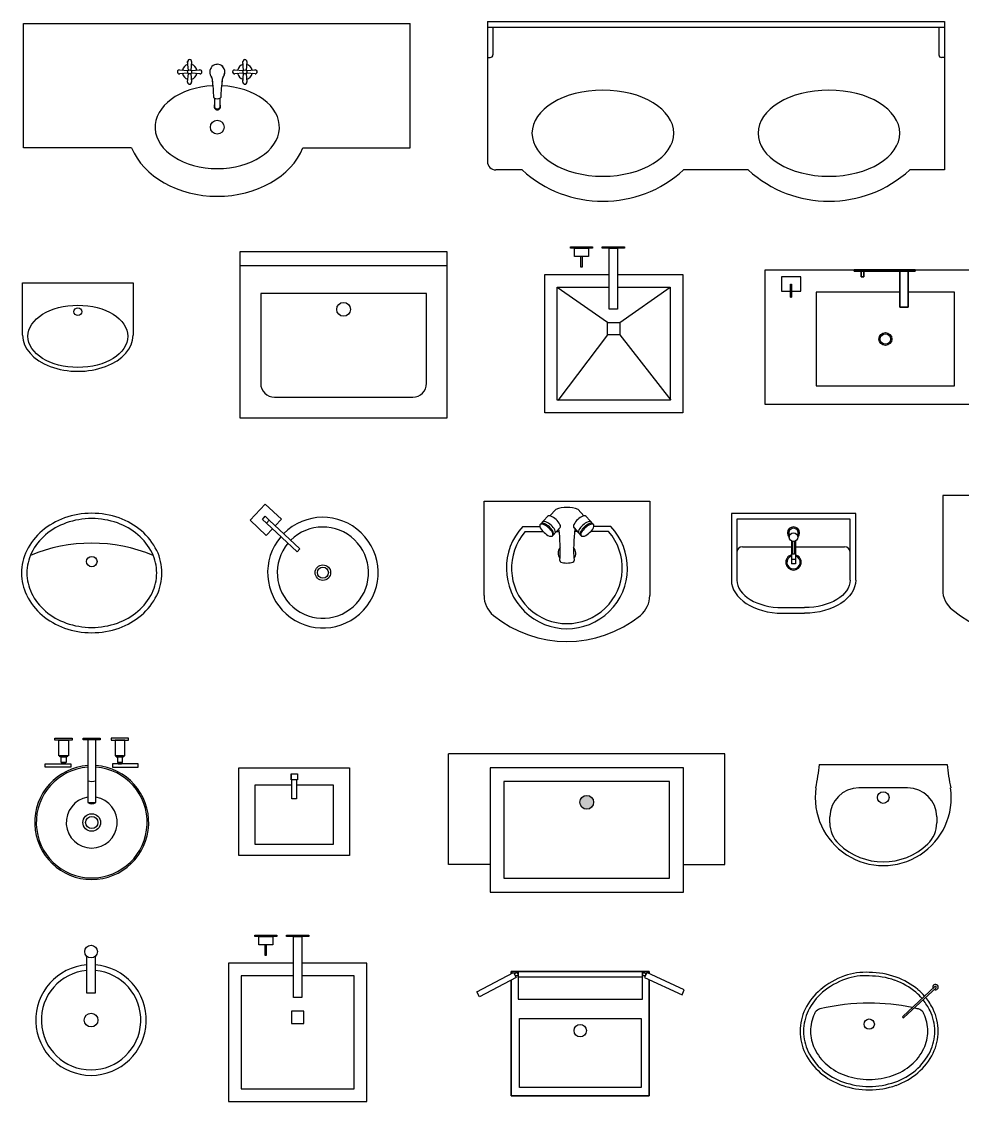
# Model space of a CAD drawing. Header units: inches. Extents: x -4148 to 3543, y 10663 to 18025.
# Drawn here: x -4148 to -743, y 14119 to 18025 of the extents above; entities that cross this region are included whole.
import ezdxf

# ---------------------------------------------------------------- set-up
doc = ezdxf.new("R2010")
doc.units = ezdxf.units.IN
doc.header["$MEASUREMENT"] = 0
doc.layers.add('freecads.com', color=7, linetype='Continuous')

msp = doc.modelspace()

# ---------------------------------------------------------------- hatches: boundary and pattern name
h = msp.add_hatch(color=256)
h.dxf.hatch_style = 1
h.paths.add_polyline_path([(-2077.7, 15200.9, -1), (-2127.7, 15200.9, -1)])

# ---------------------------------------------------------------- linework, layer by layer
for p, q in [((-2452.7, 14975.9), (-2602.7, 14975.9)), ((-1752.7, 14975.9), (-1602.7, 14975.9))]:
    msp.add_line(p, q)
for points in [[(-2602.7, 14975.9), (-2602.7, 15375.9)], [(-1602.7, 14975.9), (-1602.7, 15375.9)]]:
    msp.add_lwpolyline(points)
for points in [[(-1752.7, 15325.9), (-2452.7, 15325.9), (-2452.7, 14875.9), (-1752.7, 14875.9)], [(-1802.7, 15275.9), (-2402.7, 15275.9), (-2402.7, 14925.9), (-1802.7, 14925.9)]]:
    msp.add_lwpolyline(points, close=True)
msp.add_circle((-2102.7, 15200.9), 25)
at = {"layer": 'freecads.com'}
for p, q in [((-4141.5, 17568), (-4141.5, 18018)), ((-4141.5, 18018), (-2741.5, 18018)), ((-2741.5, 17818), (-2741.5, 18018)), ((-3577.1, 17850.2), (-3566.4, 17849.3)), ((-3577.1, 17850.2), (-3545.4, 17847.6)), ((-3544.6, 17848.5), (-3547.1, 17880.2)), ((-3546.3, 17869.4), (-3547, 17879)), ((-3532.6, 17880.2), (-3535.2, 17848.5)), ((-3534.4, 17847.6), (-3502.6, 17850.2)), ((-3532.6, 17880.2), (-3533.5, 17869.4)), ((-3513.4, 17849.3), (-3503.8, 17850.1)), ((-3439.9, 17870.2), (-3439.9, 17870.2)), ((-3377.1, 17850.2), (-3366.4, 17849.3)), ((-3377.1, 17850.2), (-3345.4, 17847.6)), ((-3344.6, 17848.5), (-3347.1, 17880.2)), ((-3346.3, 17869.4), (-3347, 17879)), ((-3332.6, 17880.2), (-3335.2, 17848.5)), ((-3334.4, 17847.6), (-3302.6, 17850.2)), ((-3332.6, 17880.2), (-3333.5, 17869.4)), ((-3313.4, 17849.3), (-3303.8, 17850.1)), ((-3545.4, 17838.3), (-3577.1, 17835.7)), ((-3566.4, 17836.6), (-3576, 17835.8)), ((-3547.1, 17805.7), (-3544.6, 17837.4)), ((-3547.1, 17805.7), (-3546.3, 17816.5)), ((-3535.2, 17837.4), (-3532.6, 17805.7)), ((-3502.6, 17835.7), (-3534.4, 17838.3)), ((-3533.5, 17816.5), (-3532.7, 17806.9)), ((-3502.6, 17835.7), (-3513.4, 17836.6)), ((-3467.1, 17843), (-3467.1, 17843)), ((-3345.4, 17838.3), (-3377.1, 17835.7)), ((-3366.4, 17836.6), (-3376, 17835.8)), ((-3347.1, 17805.7), (-3344.6, 17837.4)), ((-3347.1, 17805.7), (-3346.3, 17816.5)), ((-3335.2, 17837.4), (-3332.6, 17805.7)), ((-3302.6, 17835.7), (-3334.4, 17838.3)), ((-3333.5, 17816.5), (-3332.7, 17806.9)), ((-3302.6, 17835.7), (-3313.4, 17836.6)), ((-2741.5, 17718), (-2741.5, 17818)), ((-3450.4, 17748.4), (-3450.4, 17720.1)), ((-3429.4, 17720.1), (-3429.4, 17748.4)), ((-3451.4, 17719.2), (-3451.4, 17719.1)), ((-3451.4, 17719.2), (-3451.4, 17719.1)), ((-3451.4, 17719.1), (-3451.4, 17717.5)), ((-3451.4, 17719.1), (-3451.4, 17717.2)), ((-3450.4, 17720.1), (-3450.4, 17723.9)), ((-3450.4, 17719.5), (-3450.4, 17720.1)), ((-3450.4, 17720.1), (-3450.4, 17719.5)), ((-3429.4, 17719.5), (-3429.4, 17720.1)), ((-3428.4, 17719.2), (-3429.3, 17720.1)), ((-3428.4, 17719.1), (-3428.4, 17719.2)), ((-3428.4, 17719.1), (-3428.4, 17719.2)), ((-3428.4, 17717.2), (-3428.4, 17719.1)), ((-2741.5, 17568), (-2741.5, 17718)), ((-3749.9, 17568), (-4141.5, 17568)), ((-3129.8, 17568), (-2741.5, 17568)), ((-2607.7, 17191.5), (-3357.7, 17191.5)), ((-3357.7, 17191.5), (-3357.7, 16591.5)), ((-2607.7, 16591.5), (-2607.7, 17191.5)), ((-2161.8, 17210.2), (-2081.8, 17210.2)), ((-2161.8, 17205.2), (-2161.8, 17210.2)), ((-2081.8, 17205.2), (-2161.8, 17205.2)), ((-2146.8, 17205.2), (-2096.8, 17205.2)), ((-2146.8, 17175.2), (-2146.8, 17205.2)), ((-2096.8, 17205.2), (-2096.8, 17175.2)), ((-2081.8, 17210.2), (-2081.8, 17205.2)), ((-2046.3, 17210.2), (-1966.3, 17210.2)), ((-2046.3, 17205.2), (-2046.3, 17210.2)), ((-1966.3, 17205.2), (-2046.3, 17205.2)), ((-2021.3, 17205.2), (-1991.3, 17205.2)), ((-2021.3, 16985.2), (-2021.3, 17205.2)), ((-1991.3, 17205.2), (-1991.3, 16985.2)), ((-1966.3, 17210.2), (-1966.3, 17205.2)), ((-2096.8, 17175.2), (-2146.8, 17175.2)), ((-2118.6, 17175.2), (-2125.1, 17175.2)), ((-2125.1, 17175.2), (-2125.1, 17138.3)), ((-2118.6, 17138.3), (-2118.6, 17175.2)), ((-2607.7, 17141.5), (-3357.7, 17141.5)), ((-2254.9, 16610.2), (-2254.9, 17110.2)), ((-2254.9, 17110.2), (-2021.3, 17110.2)), ((-2125.1, 17138.3), (-2118.6, 17138.3)), ((-1991.3, 17110.2), (-1754.9, 17110.2)), ((-1754.9, 17110.2), (-1754.9, 16610.2)), ((-1456.7, 16639.5), (-1456.7, 17126.7)), ((-1456.7, 17126.7), (238, 17126.7)), ((-1134.3, 17121.7), (-1134.3, 17126.7)), ((-1134.3, 17126.7), (-914.3, 17126.7)), ((-914.3, 17126.7), (-1134.3, 17126.7)), ((-1134.3, 17126.7), (-1134.3, 17121.7)), ((-1109.3, 17121.7), (-1134.3, 17121.7)), ((-1134.3, 17121.7), (-914.3, 17121.7)), ((-1109.3, 17101.7), (-1109.3, 17121.7)), ((-969.3, 17121.7), (-1099.3, 17121.7)), ((-1099.3, 17121.7), (-1099.3, 17101.7)), ((-969.3, 16991.7), (-969.3, 17121.7)), ((-914.3, 17121.7), (-939.3, 17121.7)), ((-939.3, 17121.7), (-939.3, 16991.7)), ((-914.3, 17126.7), (-914.3, 17121.7)), ((-914.3, 17121.7), (-914.3, 17126.7)), ((-4144.4, 16890.1), (-4144.4, 17080.5)), ((-4144.4, 17080.5), (-3744.4, 17080.5)), ((-3744.4, 17080.5), (-3744.4, 16890.1)), ((-1328.4, 17101.7, 0), (-1398.4, 17101.7, 0)), ((-1398.4, 17101.7, 0), (-1398.4, 17049.2, 0)), ((-1365.5, 17075.4, 0), (-1361.3, 17075.4, 0)), ((-1365.5, 17028.2, 0), (-1365.5, 17075.4, 0)), ((-1361.3, 17075.4, 0), (-1361.3, 17028.2, 0)), ((-1328.4, 17049.2, 0), (-1328.4, 17101.7, 0)), ((-1099.3, 17101.7), (-1109.3, 17101.7)), ((-2682.7, 17041.5), (-3282.7, 17041.5)), ((-3282.7, 17041.5), (-3282.7, 16716.5)), ((-2682.7, 16716.5), (-2682.7, 17041.5)), ((-2209.4, 16655.7), (-2209.4, 17064.8)), ((-2209.4, 17064.8), (-2021.3, 17064.8)), ((-2027.4, 16936.4), (-2209.4, 17063.1)), ((-1991.3, 17064.8), (-1800.3, 17064.8)), ((-1982.4, 16936.4), (-1800.3, 17064.8)), ((-1800.3, 17064.8), (-1800.3, 16655.7)), ((-1398.4, 17049.2, 0), (-1365.5, 17049.2, 0)), ((-1361.3, 17049.2, 0), (-1328.4, 17049.2, 0)), ((-969.3, 17046.7, 0), (-1271.8, 17046.7, 0)), ((-1271.8, 17046.7, 0), (-1271.8, 16707.7, 0)), ((-969.3, 17046.7, 0), (-1271.8, 17046.7, 0)), ((-1271.8, 17046.7, 0), (-1271.8, 16707.7, 0)), ((-771.8, 17046.7, 0), (-939.3, 17046.7, 0)), ((-771.8, 17046.7, 0), (-939.3, 17046.7, 0)), ((-771.8, 16707.7, 0), (-771.8, 17046.7, 0)), ((-771.8, 16707.7, 0), (-771.8, 17046.7, 0)), ((-1361.3, 17028.2, 0), (-1365.5, 17028.2, 0)), ((-939.3, 16991.7), (-969.3, 16991.7)), ((-1991.3, 16985.2), (-2021.3, 16985.2)), ((-2027.4, 16891.4), (-2027.4, 16936.4)), ((-2027.4, 16936.4), (-1982.4, 16936.4)), ((-1982.4, 16936.4), (-1982.4, 16891.4)), ((-2027.4, 16891.4), (-2207.7, 16654)), ((-1982.4, 16891.4), (-2027.4, 16891.4)), ((-1982.4, 16891.4), (-1798.6, 16655.7)), ((-1271.8, 16707.7, 0), (-771.8, 16707.7, 0)), ((-1271.8, 16707.7, 0), (-771.8, 16707.7, 0)), ((-3232.7, 16666.5), (-2732.7, 16666.5)), ((-1800.3, 16655.7), (-2209.4, 16655.7)), ((238, 16639.5), (-1456.7, 16639.5)), ((-1754.9, 16610.2), (-2254.9, 16610.2)), ((-3357.7, 16591.5), (-2607.7, 16591.5)), ((-2474.5, 16290.3), (-1874.5, 16290.3)), ((-2474.5, 15948.8), (-2474.5, 16290.3)), ((-1874.5, 16290.3), (-1874.5, 15948.8)), ((-3320.8, 16221.1), (-3266.2, 16279.6)), ((-3266.2, 16279.6), (-3207.8, 16225)), ((-3262.4, 16166.5), (-3320.8, 16221.1)), ((-3276.7, 16224.4), (-3266.5, 16235.4)), ((-3262.1, 16210.8), (-3276.7, 16224.4)), ((-3266.5, 16235.4), (-3251.9, 16221.7)), ((-3251.9, 16221.7), (-3262.1, 16210.8)), ((-3262.1, 16210.8), (-3251.9, 16221.7)), ((-3150.8, 16106.8), (-3262.1, 16210.8)), ((-3251.9, 16221.7), (-3140.6, 16117.7)), ((-3207.8, 16225), (-3230, 16201.2)), ((-1129.3, 16245), (-1579.3, 16245)), ((-1579.3, 16245), (-1579.3, 16005)), ((-1149.3, 16225), (-1559.3, 16225)), ((-1559.3, 16225), (-1559.3, 16005)), ((-1149.3, 16005), (-1149.3, 16225)), ((-1129.3, 16005), (-1129.3, 16245)), ((-3240.2, 16190.3), (-3262.4, 16166.5)), ((-2333.6, 16198.3), (-2272.3, 16198.3)), ((-2325.4, 16179.9), (-2260.5, 16179.9)), ((-2023.5, 16179.9), (-2088.5, 16179.9)), ((-2015.4, 16198.3), (-2076.7, 16198.3)), ((-1371.3, 16175), (-1370.3, 16158.9)), ((-1337.3, 16175), (-1338.3, 16158.9)), ((-1361.8, 16145.8), (-1361.8, 16064)), ((-1357.8, 16144.3), (-1357.8, 16099)), ((-1350.8, 16144.3), (-1350.8, 16099)), ((-1346.8, 16145.8), (-1346.8, 16064)), ((-3140.6, 16117.7), (-3150.8, 16106.8)), ((-1539.3, 16125), (-1361.8, 16125)), ((-1350.8, 16099), (-1357.8, 16099)), ((-1346.8, 16125), (-1169.3, 16125)), ((-1346.8, 16079), (-1361.8, 16079)), ((-1346.8, 16064), (-1361.8, 16064)), ((-1394.3, 15905), (-1314.3, 15905)), ((-1394.3, 15885), (-1314.3, 15885)), ((-4027.4, 15425.4), (-4027.4, 15433.4)), ((-4027.4, 15433.4), (-3965.2, 15433.4)), ((-4027.4, 15425.4), (-4027.4, 15433.4)), ((-4027.4, 15433.4), (-3965.2, 15433.4)), ((-3965.2, 15433.4), (-3965.2, 15425.4)), ((-3965.2, 15433.4), (-3965.2, 15425.4)), ((-3924.8, 15427.3), (-3924.8, 15433.4)), ((-3924.8, 15433.4), (-3863.8, 15433.4)), ((-3924.8, 15427.3), (-3924.8, 15433.4)), ((-3924.8, 15433.4), (-3863.8, 15433.4)), ((-3863.8, 15433.4), (-3863.8, 15427.3)), ((-3863.8, 15433.4), (-3863.8, 15427.3)), ((-3761.2, 15433.4), (-3823.4, 15433.4)), ((-3823.4, 15433.4), (-3823.4, 15425.4)), ((-3761.2, 15433.4), (-3823.4, 15433.4)), ((-3823.4, 15433.4), (-3823.4, 15425.4)), ((-3761.2, 15425.4), (-3761.2, 15433.4)), ((-3761.2, 15425.4), (-3761.2, 15433.4)), ((-3965.2, 15425.4), (-4027.4, 15425.4)), ((-3965.2, 15425.4), (-4027.4, 15425.4)), ((-4013.9, 15369.1), (-4013.9, 15425.4)), ((-4013.9, 15425.4), (-3978.7, 15425.4)), ((-4013.9, 15369.1), (-4013.9, 15425.4)), ((-4013.9, 15425.4), (-3978.7, 15425.4)), ((-3978.7, 15425.4), (-3978.7, 15369.1)), ((-3978.7, 15425.4), (-3978.7, 15369.1)), ((-3863.8, 15427.3), (-3924.8, 15427.3)), ((-3863.8, 15427.3), (-3924.8, 15427.3)), ((-3908.9, 15427.3), (-3908.9, 15278.5)), ((-3908.9, 15427.3), (-3908.9, 15278.5)), ((-3878.9, 15199.8), (-3878.9, 15427.3)), ((-3878.9, 15199.8), (-3878.9, 15427.3)), ((-3823.4, 15425.4), (-3761.2, 15425.4)), ((-3823.4, 15425.4), (-3761.2, 15425.4)), ((-3774.7, 15425.4), (-3809.9, 15425.4)), ((-3809.9, 15425.4), (-3809.9, 15369.1)), ((-3774.7, 15425.4), (-3809.9, 15425.4)), ((-3809.9, 15425.4), (-3809.9, 15369.1)), ((-3774.7, 15369.1), (-3774.7, 15425.4)), ((-3774.7, 15369.1), (-3774.7, 15425.4)), ((-3978.7, 15369.1), (-4013.9, 15369.1)), ((-3978.7, 15369.1), (-4013.9, 15369.1)), ((-4009.6, 15365.7), (-4009.6, 15369.1)), ((-4009.6, 15369.1), (-3983.1, 15369.1)), ((-4009.6, 15365.7), (-4009.6, 15369.1)), ((-4009.6, 15369.1), (-3983.1, 15369.1)), ((-3983.1, 15365.7), (-4009.6, 15365.7)), ((-3983.1, 15365.7), (-4009.6, 15365.7)), ((-4005.5, 15344.4), (-4005.5, 15365.7)), ((-4005.5, 15365.7), (-3987.2, 15365.7)), ((-4005.5, 15344.4), (-4005.5, 15365.7)), ((-4005.5, 15365.7), (-3987.2, 15365.7)), ((-3987.2, 15365.7), (-3987.2, 15344.4)), ((-3987.2, 15365.7), (-3987.2, 15344.4)), ((-3983.1, 15369.1), (-3983.1, 15365.7)), ((-3983.1, 15369.1), (-3983.1, 15365.7)), ((-3809.9, 15369.1), (-3774.7, 15369.1)), ((-3809.9, 15369.1), (-3774.7, 15369.1)), ((-3779.1, 15369.1), (-3805.6, 15369.1)), ((-3805.6, 15369.1), (-3805.6, 15365.7)), ((-3779.1, 15369.1), (-3805.6, 15369.1)), ((-3805.6, 15369.1), (-3805.6, 15365.7)), ((-3805.6, 15365.7), (-3779.1, 15365.7)), ((-3805.6, 15365.7), (-3779.1, 15365.7)), ((-3783.2, 15365.7), (-3801.5, 15365.7)), ((-3801.5, 15365.7), (-3801.5, 15344.4)), ((-3783.2, 15365.7), (-3801.5, 15365.7)), ((-3801.5, 15365.7), (-3801.5, 15344.4)), ((-3783.2, 15344.4), (-3783.2, 15365.7)), ((-3783.2, 15344.4), (-3783.2, 15365.7)), ((-3779.1, 15365.7), (-3779.1, 15369.1)), ((-3779.1, 15365.7), (-3779.1, 15369.1)), ((-4062.6, 15328.5), (-4062.6, 15340.2)), ((-4062.6, 15340.2), (-3970, 15340.2)), ((-4062.6, 15328.5), (-4062.6, 15340.2)), ((-4062.6, 15340.2), (-3970, 15340.2)), ((-3970, 15328.5), (-4062.6, 15328.5)), ((-3970, 15328.5), (-4062.6, 15328.5)), ((-3987.2, 15344.4), (-4005.5, 15344.4)), ((-3987.2, 15344.4), (-4005.5, 15344.4)), ((-4002.2, 15340.2), (-4002.2, 15344.4)), ((-4002.2, 15344.4), (-3990.4, 15344.4)), ((-4002.2, 15340.2), (-4002.2, 15344.4)), ((-4002.2, 15344.4), (-3990.4, 15344.4)), ((-3990.4, 15340.2), (-4002.2, 15340.2)), ((-3990.4, 15340.2), (-4002.2, 15340.2)), ((-3990.4, 15344.4), (-3990.4, 15340.2)), ((-3990.4, 15344.4), (-3990.4, 15340.2)), ((-3970, 15340.2), (-3970, 15328.5)), ((-3970, 15340.2), (-3970, 15328.5)), ((-3908.9, 15337.9), (-3908.9, 15199.8)), ((-3908.9, 15337.9), (-3908.9, 15199.8)), ((-3726, 15340.2), (-3818.6, 15340.2)), ((-3818.6, 15340.2), (-3818.6, 15328.5)), ((-3726, 15340.2), (-3818.6, 15340.2)), ((-3818.6, 15340.2), (-3818.6, 15328.5)), ((-3818.6, 15328.5), (-3726, 15328.5)), ((-3818.6, 15328.5), (-3726, 15328.5)), ((-3801.5, 15344.4), (-3783.2, 15344.4)), ((-3801.5, 15344.4), (-3783.2, 15344.4)), ((-3798.2, 15344.4), (-3798.2, 15340.2)), ((-3786.4, 15344.4), (-3798.2, 15344.4)), ((-3798.2, 15344.4), (-3798.2, 15340.2)), ((-3786.4, 15344.4), (-3798.2, 15344.4)), ((-3798.2, 15340.2), (-3786.4, 15340.2)), ((-3798.2, 15340.2), (-3786.4, 15340.2)), ((-3786.4, 15340.2), (-3786.4, 15344.4)), ((-3786.4, 15340.2), (-3786.4, 15344.4)), ((-3726, 15328.5), (-3726, 15340.2)), ((-3726, 15328.5), (-3726, 15340.2)), ((-3361.3, 15326, 3732.1), (-2961.3, 15326, 3732.1)), ((-3361.3, 15008.2, 3732.1), (-3361.3, 15326, 3732.1)), ((-2961.3, 15326, 3732.1), (-2961.3, 15008.2, 3732.1)), ((-1260.9, 15337.8), (-798.2, 15337.8)), ((-3302.2, 15264, 3732.1), (-3169.8, 15264, 3732.1)), ((-3302.2, 15047.7, 3732.1), (-3302.2, 15264, 3732.1)), ((-3152.9, 15264, 3732.1), (-3020.5, 15264, 3732.1)), ((-3020.5, 15264, 3732.1), (-3020.5, 15047.7, 3732.1)), ((-941.6, 15253.4), (-1117.5, 15253.4)), ((-3908.9, 15199.8), (-3878.9, 15199.8)), ((-3908.9, 15199.8), (-3878.9, 15199.8)), ((-1223, 15126.4), (-1223, 15147.8)), ((-836.1, 15147.8), (-836.1, 15126.4)), ((-3020.5, 15047.7, 3732.1), (-3302.2, 15047.7, 3732.1)), ((-2961.3, 15008.2, 3732.1), (-3361.3, 15008.2, 3732.1)), ((-3304.4, 14720.3), (-3224.4, 14720.3)), ((-3304.4, 14715.3), (-3304.4, 14720.3)), ((-3224.4, 14715.3), (-3304.4, 14715.3)), ((-3289.4, 14715.3), (-3239.4, 14715.3)), ((-3289.4, 14685.3), (-3289.4, 14715.3)), ((-3239.4, 14715.3), (-3239.4, 14685.3)), ((-3224.4, 14720.3), (-3224.4, 14715.3)), ((-3188.9, 14720.3), (-3108.9, 14720.3)), ((-3188.9, 14715.3), (-3188.9, 14720.3)), ((-3108.9, 14715.3), (-3188.9, 14715.3)), ((-3163.9, 14715.3), (-3133.9, 14715.3)), ((-3163.9, 14495.3), (-3163.9, 14715.3)), ((-3133.9, 14715.3), (-3133.9, 14495.3)), ((-3108.9, 14720.3), (-3108.9, 14715.3)), ((-3239.4, 14685.3), (-3289.4, 14685.3)), ((-3261.2, 14685.3), (-3267.7, 14685.3)), ((-3267.7, 14685.3), (-3267.7, 14648.4)), ((-3267.7, 14648.4), (-3261.2, 14648.4)), ((-3261.2, 14648.4), (-3261.2, 14685.3)), ((-3911.8, 14510.7), (-3911.8, 14643.2)), ((-3881.8, 14643.2), (-3881.8, 14510.7)), ((-3399.2, 14619), (-3399.2, 14119)), ((-3163.9, 14619), (-3399.2, 14619)), ((-2899.2, 14619), (-3133.9, 14619)), ((-2899.2, 14119), (-2899.2, 14619)), ((-3353.8, 14573.5), (-3353.8, 14164.4)), ((-3163.9, 14573.5), (-3353.8, 14573.5)), ((-2944.7, 14573.5), (-3133.9, 14573.5)), ((-2944.7, 14164.4), (-2944.7, 14573.5)), ((-2500.1, 14515.1), (-2367.3, 14584.8)), ((-2367.3, 14584.8), (-2358, 14567.1)), ((-1901.3, 14588.7), (-2351.3, 14588.7)), ((-2351.3, 14588.7), (-2351.3, 14488.7)), ((-2351.3, 14568.7), (-2351.3, 14588.7)), ((-2351.3, 14588.7), (-1901.3, 14588.7)), ((-1901.3, 14488.7), (-1901.3, 14588.7)), ((-1901.3, 14588.7), (-1901.3, 14568.7)), ((-1885.7, 14585.3), (-1894.1, 14567.1)), ((-1749.5, 14522.3), (-1885.7, 14585.3)), ((-2358, 14567.1), (-2490.8, 14497.3)), ((-1901.3, 14568.7), (-2351.3, 14568.7)), ((-1894.1, 14567.1), (-1757.9, 14504.2)), ((-842.5, 14534.4, 0), (-959, 14426.4, 0)), ((-838.5, 14530.1, 0), (-954.9, 14422.1, 0)), ((-3881.8, 14510.7), (-3911.8, 14510.7)), ((-3133.9, 14495.3), (-3163.9, 14495.3)), ((-2490.8, 14497.3), (-2500.1, 14515.1)), ((-1757.9, 14504.2), (-1749.5, 14522.3)), ((-2351.3, 14488.7), (-1901.3, 14488.7)), ((-3353.8, 14164.4), (-2944.7, 14164.4)), ((-3399.2, 14119), (-2899.2, 14119))]:
    msp.add_line(p, q, dxfattribs=at)
at = {"layer": 'freecads.com', "lineweight": -3}
for p, q in [((-2462.1, 18024.9), (-2462.1, 17894.9)), ((-2462.1, 18024.9), (-808.3, 18024.9)), ((-808.3, 18024.9), (-808.3, 17894.9)), ((-2462.1, 18004.9), (-808.3, 18004.9)), ((-2442.1, 18004.9), (-2442.1, 17904.9)), ((-828.3, 18004.9), (-828.3, 17904.9)), ((-2462.1, 17894.9), (-2452.1, 17894.9)), ((-2462.1, 17894.9), (-2462.1, 17518.4)), ((-808.3, 17894.9), (-818.3, 17894.9)), ((-808.3, 17894.9), (-808.3, 17488.4)), ((-2336.7, 17488.4), (-2432.1, 17488.4)), ((-1518.5, 17488.4), (-1751.9, 17488.4)), ((-808.3, 17488.4), (-933.8, 17488.4))]:
    msp.add_line(p, q, dxfattribs=at)
at = {"layer": 'freecads.com', "extrusion": (0, 0, -1)}
for p, q in [((-1109.3, 17101.7), (-1109.3, 17121.7)), ((-1109.3, 17121.7), (-1099.3, 17121.7)), ((-1099.3, 17121.7), (-1099.3, 17101.7)), ((-1328.4, 17101.7, 0), (-1398.4, 17101.7, 0)), ((-1398.4, 17101.7, 0), (-1398.4, 17049.2, 0)), ((-1328.4, 17049.2, 0), (-1328.4, 17101.7, 0)), ((-1099.3, 17101.7), (-1109.3, 17101.7)), ((-1398.4, 17049.2, 0), (-1365.5, 17049.2, 0)), ((-1365.5, 17049.2, 0), (-1365.5, 17028.2, 0)), ((-1361.3, 17028.2, 0), (-1361.3, 17049.2, 0)), ((-1361.3, 17049.2, 0), (-1328.4, 17049.2, 0)), ((-1365.5, 17028.2, 0), (-1361.3, 17028.2, 0))]:
    msp.add_line(p, q, dxfattribs=at)
at = {"layer": 'freecads.com', "ltscale": 100}
for p, q in [((-1099.3, 17121.7), (-1109.3, 17121.7)), ((-1109.3, 17121.7), (-1109.3, 17101.7)), ((-1099.3, 17101.7), (-1099.3, 17121.7)), ((-939.3, 17121.7), (-969.3, 17121.7)), ((-969.3, 17121.7), (-969.3, 16991.7)), ((-939.3, 16991.7), (-939.3, 17121.7)), ((-1109.3, 17101.7), (-1099.3, 17101.7)), ((-969.3, 16991.7), (-939.3, 16991.7))]:
    msp.add_line(p, q, dxfattribs=at)
at = {"layer": 'freecads.com', "extrusion": (-0.001992, -0.006482, 0.999977)}
for p, q in [((-214.4, 16310.9, 0.8), (-814.4, 16310.9, -0.4)), ((-814.4, 16310.9, -0.4), (-814.4, 15969.5, -2.6)), ((-214.4, 16310.9, 0.8), (-814.4, 16310.9, -0.4)), ((-814.4, 16310.9, -0.4), (-814.4, 15969.5, -2.6))]:
    msp.add_line(p, q, dxfattribs=at)
at = {"layer": 'freecads.com', "ltscale": 2}
for p, q in [((-2214.9, 16259.9), (-2235.8, 16236.9)), ((-2134.1, 16259.9), (-2113.2, 16236.9)), ((-2244.4, 16235.3), (-2271.2, 16205.6)), ((-2104.6, 16235.3), (-2077.7, 16205.6)), ((-2199.2, 16194.4), (-2226.1, 16164.7)), ((-2149.8, 16194.4), (-2122.9, 16164.7))]:
    msp.add_line(p, q, dxfattribs=at)
at = {"layer": 'freecads.com', "ltscale": 10}
for p, q in [((-3172.6, 15304.4, 3732.1), (-3150.1, 15304.4, 3732.1)), ((-3172.6, 15281.8, 3732.1), (-3172.6, 15304.4, 3732.1)), ((-3172.6, 15301.8, 3732.1), (-3172.6, 15283.7, 3732.1)), ((-3150.1, 15281.8, 3732.1), (-3172.6, 15281.8, 3732.1)), ((-3169.8, 15213.6, 3732.1), (-3169.8, 15281.8, 3732.1)), ((-3152.9, 15281.8, 3732.1), (-3152.9, 15213.6, 3732.1)), ((-3150.1, 15304.4, 3732.1), (-3150.1, 15281.8, 3732.1)), ((-3152.9, 15213.6, 3732.1), (-3169.8, 15213.6, 3732.1))]:
    msp.add_line(p, q, dxfattribs=at)
at = {"layer": 'freecads.com'}
for points in [[(-2212.3, 16179.9), (-2202, 16179.9)], [(-2136.6, 16179.9), (-2147, 16179.9)], [(-1602.7, 15375.9), (-2602.7, 15375.9)], [(-1876.3, 14580.9), (-1876.3, 14588.7), (-2376.3, 14588.7), (-2376.3, 14580)], [(-2376.3, 14580), (-2376.3, 14588.7), (-1876.3, 14588.7), (-1876.3, 14580.9)], [(-2376.3, 14557.4), (-2376.3, 14138.7), (-1876.3, 14138.7), (-1876.3, 14558.9)], [(-1876.3, 14558.9), (-1876.3, 14138.7), (-2376.3, 14138.7), (-2376.3, 14557.4)]]:
    msp.add_lwpolyline(points, dxfattribs=at)
for points in [[(-3171.7, 14400.2), (-3126.7, 14400.2), (-3126.7, 14445.2), (-3171.7, 14445.2)], [(-1906.3, 14418.7), (-1906.3, 14168.7), (-2346.3, 14168.7), (-2346.3, 14418.7)]]:
    msp.add_lwpolyline(points, close=True, dxfattribs=at)
for centre, radius in [((-3539.9, 17843), 7.24), ((-3339.9, 17843), 7.24), ((-3439.9, 17643), 25), ((-2982.7, 16984), 25), ((-3944.4, 16975.6), 14.2), ((-1021.8, 16876.7, 0), 18.8), ((-1354.3, 16160), 16), ((-3894.2, 16071.6), 19), ((-3057.7, 16031.7), 28), ((-3057.7, 16031.7), 20), ((-1029.5, 15218.2), 21.1), ((-3894.3, 15127.9), 31.8), ((-3894.3, 15127.9), 31.8), ((-3894.3, 15127.9), 22.2), ((-3894.3, 15127.9), 22.2), ((-3896.8, 14660.7), 23), ((-2357.3, 14578.7), 5.99), ((-1895.3, 14578.7), 5.99), ((-3896.8, 14413.2), 25), ((-1080.5, 14398.4, 0), 18.7), ((-2126.3, 14375), 22.5)]:
    msp.add_circle(centre, radius, dxfattribs=at)
at = {"layer": 'freecads.com', "ltscale": 20}
msp.add_circle((-1021.8, 16876.7, 0), 23.4, dxfattribs=at)
at = {"layer": 'freecads.com', "lineweight": -3}
for centre, radius, start, end in [((-2452.1, 17904.9), 10, 270, 0), ((-818.3, 17904.9), 10, 180, 270), ((-2432.1, 17518.4), 30, 180, 270), ((-2044.3, 17808.2), 433.3, 227.5597, 312.4401), ((-1226.1, 17808.2), 433.3, 227.5597, 312.4401)]:
    msp.add_arc(centre, radius, start, end, dxfattribs=at)
at = {"layer": 'freecads.com'}
for centre, radius, start, end in [((-3577.1, 17843), 7.24, 90, 279.2113), ((-3577.1, 17843), 7.24, 90, 270), ((-3539.9, 17843), 27.2, 103.5325, 166.4675), ((-3539.9, 17843), 27.2, 103.5325, 166.4675), ((-3539.9, 17880.2), 7.24, 0, 189.2113), ((-3539.9, 17880.2), 7.24, 0, 180), ((-3539.9, 17843), 27.2, 13.5325, 76.4675), ((-3539.9, 17843), 27.2, 13.5325, 76.4675), ((-3502.6, 17843), 7.24, 270, 99.2113), ((-3502.6, 17843), 7.24, 270, 90), ((-3439.8, 17842.9), 27.3, 90.0837, 179.992), ((-3439.8, 17842.9), 27.3, 89.9767, 179.9556), ((-3439.9, 17843), 27.3, 357.6155, 90), ((-3439.9, 17843), 27.3, 359.8983, 89.8931), ((-3377.1, 17843), 7.24, 90, 279.2113), ((-3377.1, 17843), 7.24, 90, 270), ((-3339.9, 17843), 27.2, 103.5325, 166.4675), ((-3339.9, 17843), 27.2, 103.5325, 166.4675), ((-3339.9, 17880.2), 7.24, 0, 189.2113), ((-3339.9, 17880.2), 7.24, 0, 180), ((-3339.9, 17843), 27.2, 13.5325, 76.4675), ((-3339.9, 17843), 27.2, 13.5325, 76.4675), ((-3302.6, 17843), 7.24, 270, 99.2113), ((-3302.6, 17843), 7.24, 270, 90), ((-3539.9, 17843), 27.2, 193.5325, 256.4675), ((-3539.9, 17843), 27.2, 193.5325, 256.4675), ((-3539.9, 17843), 27.2, 283.5325, 346.4675), ((-3539.9, 17843), 27.2, 283.5325, 346.4675), ((-3434.1, 17843.1), 33, 180.2066, 216.4101), ((-3434.1, 17843.1), 33, 181.0084, 216.4101), ((-3464.7, 17820.5), 5, 26.0266, 36.4101), ((-3464.7, 17820.5), 5, 26.0266, 36.4101), ((-3485.8, 17810.2), 28.5, 9.5807, 26.0266), ((-3485.8, 17810.2), 28.5, 9.5807, 26.0266), ((-3462.6, 17814.1), 5, 7.8523, 9.5807), ((-3462.6, 17814.1), 5, 7.8523, 9.5807), ((-4016.4, 17737.7), 564.1, 5.5864, 7.8523), ((-4016.4, 17737.7), 564.1, 1.2872, 7.8523), ((-2872.8, 17737.8), 554.5, 171.9772, 178.6994), ((-2872.8, 17737.8), 554.5, 171.9772, 174.3266), ((-3393.6, 17810.2), 28.7, 153.9029, 170.0741), ((-3393.6, 17810.2), 28.7, 153.9029, 170.4643), ((-3414.9, 17820.7), 5, 143.866, 153.9029), ((-3414.9, 17820.7), 5, 143.866, 153.9029), ((-3445.5, 17843), 32.9, 323.866, 358.9351), ((-3445.5, 17843), 32.9, 323.866, 357.8789), ((-3339.9, 17843), 27.2, 193.5325, 256.4675), ((-3339.9, 17843), 27.2, 193.5325, 256.4675), ((-3339.9, 17843), 27.2, 283.5325, 346.4675), ((-3339.9, 17843), 27.2, 283.5325, 346.4675), ((-3539.9, 17805.7), 7.24, 180, 9.2113), ((-3539.9, 17805.7), 7.24, 180, 0), ((-3339.9, 17805.7), 7.24, 180, 9.2113), ((-3339.9, 17805.7), 7.24, 180, 0), ((-3451, 17750.6), 1.5, 183.9152, 238.1783), ((-3439.9, 17767.2), 21.5, 236.2292, 303.7566), ((-3428.7, 17750.6), 1.5, 301.8061, 356.032), ((-3439.9, 17717.1), 11.5, 179.5523, 0.439), ((-3232.7, 16716.5), 50, 180, 270), ((-2732.7, 16716.5), 50, 270, 0), ((-3908.3, 15988.4), 255.5, 109.3962, 130.3645), ((-3908.3, 15988.4), 236.4, 109.3962, 130.3645), ((-3894.2, 15948.2), 298.1, 90, 109.3962), ((-3894.2, 15948.2), 279, 90, 109.3962), ((-3894.2, 15948.2), 298.1, 70.6038, 90), ((-3894.2, 15948.2), 279, 70.6038, 90), ((-3880, 15988.4), 236.4, 49.6355, 70.6038), ((-3880, 15988.4), 255.5, 49.6355, 70.6038), ((-3057.7, 16031.7), 200, 139.4427, 135.1444), ((-2264.8, 16205), 5.18, 107.4523, 137.1707), ((-2262.8, 16192.8), 17.5, 70.2088, 101.7861), ((-2258.8, 16211.6), 5.18, 107.4523, 137.1707), ((-2256.8, 16199.4), 17.5, 70.2088, 101.7861), ((-2279.4, 16151.4), 70.5, 47.7091, 66.1061), ((-2240.6, 16231.8), 5.18, 107.4523, 137.1707), ((-2238.5, 16219.5), 17.5, 70.2088, 101.7861), ((-2261.2, 16171.6), 70.5, 47.7091, 66.1061), ((-2260.9, 16171.4), 70.5, 29.5697, 47.9668), ((-2088, 16171.4), 70.5, 132.0332, 150.4303), ((-2087.8, 16171.6), 70.5, 113.8939, 132.2909), ((-2069.5, 16151.4), 70.5, 113.8939, 132.2909), ((-2110.4, 16219.5), 17.5, 78.2139, 109.7912), ((-2108.4, 16231.8), 5.18, 42.8293, 72.5477), ((-2092.2, 16199.4), 17.5, 78.2139, 109.7912), ((-2086.2, 16192.8), 17.5, 78.2139, 109.7912), ((-2090.1, 16211.6), 5.18, 42.8293, 72.5477), ((-2084.2, 16205), 5.18, 42.8293, 72.5477), ((-3930.1, 16014), 221.9, 130.3645, 154.0196), ((-3858.3, 16014), 221.9, 25.9804, 49.6355), ((-3057.7, 16031.7), 165, 139.9725, 134.7619), ((-2174.5, 16047.8), 219.1, 136.5751, 43.4249), ((-2174.5, 16047.8), 200.6, 138.8043, 41.1957), ((-2255, 16201.4), 17.5, 173.8898, 205.467), ((-2267.4, 16202.2), 5.18, 138.5051, 168.2235), ((-2267.4, 16202.1), 5.18, 107.4523, 137.1707), ((-2209.5, 16228.6), 70.5, 209.5697, 227.9668), ((-2265.4, 16189.9), 17.5, 70.2088, 101.7861), ((-2288, 16141.9), 70.5, 47.7091, 66.1061), ((-2285.4, 16144.8), 70.5, 47.7091, 66.1061), ((-2209.3, 16228.4), 70.5, 227.7091, 246.1061), ((-2287.8, 16141.7), 70.5, 29.5697, 47.9668), ((-2285.1, 16144.6), 70.5, 29.5697, 47.9668), ((-2279.2, 16151.2), 70.5, 29.5697, 47.9668), ((-2242.3, 16168.9), 17.5, 353.8898, 25.467), ((-2239.7, 16171.9), 17.5, 353.8898, 25.467), ((-2233.7, 16178.5), 17.5, 353.8898, 25.467), ((-2221.3, 16177.7), 5.18, 318.5051, 348.2235), ((-2215.4, 16198.6), 17.5, 353.8898, 25.467), ((-2203.1, 16197.8), 5.18, 318.5051, 348.2235), ((-2133.5, 16198.6), 17.5, 154.533, 186.1102), ((-2145.9, 16197.8), 5.18, 191.7765, 221.4949), ((-2115.3, 16178.5), 17.5, 154.533, 186.1102), ((-2127.6, 16177.7), 5.18, 191.7765, 221.4949), ((-2069.8, 16151.2), 70.5, 132.0332, 150.4303), ((-2109.3, 16171.9), 17.5, 154.533, 186.1102), ((-2063.8, 16144.6), 70.5, 132.0332, 150.4303), ((-2106.6, 16168.9), 17.5, 154.533, 186.1102), ((-2061.1, 16141.7), 70.5, 132.0332, 150.4303), ((-2139.7, 16228.4), 70.5, 293.8939, 312.2909), ((-2063.6, 16144.8), 70.5, 113.8939, 132.2909), ((-2060.9, 16141.9), 70.5, 113.8939, 132.2909), ((-2139.4, 16228.6), 70.5, 312.0332, 330.4303), ((-2083.5, 16189.9), 17.5, 78.2139, 109.7912), ((-2081.5, 16202.1), 5.18, 42.8293, 72.5477), ((-2094, 16201.4), 17.5, 334.533, 6.1102), ((-2081.6, 16202.2), 5.18, 11.7765, 41.4949), ((-1354.3, 16175), 22, 316.6571, 223.3429), ((-1354.3, 16175), 17, 352.6244, 187.3756), ((-3894.2, 15560.3), 578, 67.3827, 112.6173), ((-3930.1, 16014), 202.8, 130.3645, 154.0196), ((-3858.3, 16014), 202.8, 25.9804, 49.6355), ((-2231.9, 16180.5), 17.5, 250.2088, 281.7861), ((-2229.9, 16168.2), 5.18, 287.4523, 317.1707), ((-2229.9, 16168.1), 5.18, 318.5051, 348.2235), ((-2227.3, 16171.1), 5.18, 318.5051, 348.2235), ((-2121.7, 16171.1), 5.18, 191.7765, 221.4949), ((-2119, 16168.1), 5.18, 191.7765, 221.4949), ((-2119.1, 16168.2), 5.18, 222.8293, 252.5477), ((-2117.1, 16180.5), 17.5, 258.2139, 289.7912), ((-3963.7, 16030.4), 184.5, 154.0196, 180), ((-3963.7, 16030.4), 165.4, 154.0196, 180), ((-3824.6, 16030.4), 165.4, 0, 25.9804), ((-3824.6, 16030.4), 184.5, 0, 25.9804), ((-2174.5, 16102), 32.1, 139.3877, 217.5893), ((-2174.5, 16102), 32.1, 322.4107, 40.6123), ((-1539.3, 16105), 20, 90, 180), ((-1354.3, 16069), 28, 105.5368, 74.4632), ((-1169.3, 16105), 20, 0, 90), ((-1354.3, 16069), 24, 108.21, 71.79), ((-3963.7, 16030.4), 184.5, 180, 205.9804), ((-3963.7, 16030.4), 165.4, 180, 205.9804), ((-3824.6, 16030.4), 165.4, 334.0196, 0), ((-3824.6, 16030.4), 184.5, 334.0196, 0), ((-3930.1, 16046.7), 221.9, 205.9804, 229.6355), ((-3930.1, 16046.7), 202.8, 205.9804, 229.6355), ((-3858.3, 16046.7), 202.8, 310.3645, 334.0196), ((-3858.3, 16046.7), 221.9, 310.3645, 334.0196), ((-2382.2, 15948.8), 92.3, 180, 230.9215), ((-1966.8, 15948.8), 92.3, 309.0785, 0), ((-722.1, 15969.5, -2.6), 92.3, 180.001, 230.9225), ((-514.4, 16225.2, -3), 421.8, 230.9222, 309.0778), ((-3908.3, 16072.3), 255.5, 229.6355, 250.6038), ((-3908.3, 16072.3), 236.4, 229.6355, 250.6038), ((-3880, 16072.3), 236.4, 289.3962, 310.3645), ((-3880, 16072.3), 255.5, 289.3962, 310.3645), ((-2174.5, 16204.5), 421.8, 230.9215, 309.0785), ((-3894.2, 16112.5), 298.1, 250.6038, 270), ((-3894.2, 16112.5), 279, 250.6038, 270), ((-3894.2, 16112.5), 279, 270, 289.3962), ((-3894.2, 16112.5), 298.1, 270, 289.3962), ((-3894.3, 15127.9), 206.4, 94.0599, 85.7237), ((-3894.3, 15127.9), 206.4, 94.0599, 85.7237), ((-3894.3, 15127.9), 200.7, 94.1755, 85.6019), ((-1961.5, 15400.1), 703.4, 347.9596, 354.9168), ((-97.6, 15400.1), 703.4, 185.0832, 192.0404), ((-3893.9, 15332.9), 56.5, 254.5975, 285.4025), ((-3893.9, 15332.9), 56.5, 254.5975, 285.4025), ((-1029.5, 15218.2), 246.2, 171.7868, 8.2132), ((-1117.5, 15147.8), 105.5, 90, 180), ((-941.6, 15147.8), 105.5, 0, 90), ((-3894.3, 15127.9), 92.4, 99.0981, 80.4133), ((-3894.3, 15127.9), 92.4, 99.0981, 80.4133), ((-3893.9, 15225.2), 29.5, 239.4303, 300.5697), ((-3893.9, 15225.2), 29.5, 239.4303, 300.5697), ((-1117.5, 15126.4), 105.5, 180, 226.2352), ((-941.6, 15126.4), 105.5, 313.7648, 0), ((-1029.5, 15218.2), 232.6, 226.2352, 313.7648), ((-3896.8, 14413.2), 200, 94.3013, 85.6988), ((-3896.8, 14413.2), 180, 94.7802, 85.2198), ((-1078.8, 14313.2, 0), 275.5, 109.3962, 130.3645), ((-1095.6, 14360.8, 0), 225.1, 86.1662, 109.3962), ((-1095.6, 14360.8, 0), 212.6, 86.0538, 109.3962), ((-1080.5, 14292, 0), 280.8, 70.6038, 90.0856), ((-1080.5, 14292, 0), 293.3, 70.6038, 90), ((-1078.8, 14313.2, 0), 263, 109.3962, 130.3645), ((-1066.6, 14331.6, 0), 238.9, 49.6355, 70.6038), ((-1066.6, 14331.6, 0), 251.4, 49.6355, 70.6038), ((-840.5, 14532.2, 0), 9.93, 240.138, 205.5379), ((-840.5, 14532.2, 0), 2.95, 312.8379, 132.8379), ((-1115.9, 14356.8, 0), 218.3, 130.3645, 154.0196), ((-1115.9, 14356.8, 0), 205.8, 130.3645, 154.0196), ((-1045.2, 14356.8, 0), 205.8, 40.7327, 49.6355), ((-1045.2, 14356.8, 0), 218.3, 40.8533, 49.6355), ((-1045.2, 14356.8, 0), 218.3, 25.9804, 39.3016), ((-1149, 14372.9, 0), 181.5, 154.0196, 180), ((-1250, 14422.8, 0), 31.7, 105.5397, 143.3957), ((-1081.2, 13713.1, 0), 761.2, 89.8909, 103.4748), ((-1079.9, 13713.1, 0), 761.2, 78.2264, 90.1091), ((-1079.9, 13713.1, 0), 761.2, 76.5252, 77.683), ((-911, 14422.8, 0), 31.7, 36.6043, 74.4603), ((-1045.2, 14356.8, 0), 205.8, 25.9804, 39.0865), ((-1012.1, 14372.9, 0), 181.5, 0, 25.9804), ((-1149, 14372.9, 0), 169, 154.0196, 180), ((-1149, 14372.9, 0), 144, 154.0196, 180), ((-1115.9, 14356.8, 0), 180.8, 151.9867, 154.0196), ((-956.9, 14424.3, 0), 2.95, 132.8379, 312.8379), ((-1045.2, 14356.8, 0), 180.8, 25.9804, 28.0133), ((-1012.1, 14372.9, 0), 144, 0, 25.9804), ((-1012.1, 14372.9, 0), 169, 0, 25.9804), ((-1149, 14372.9, 0), 181.5, 180, 205.9804), ((-1149, 14372.9, 0), 169, 180, 205.9804), ((-1149, 14372.9, 0), 144, 180, 205.9804), ((-1012.1, 14372.9, 0), 144, 334.0196, 0), ((-1012.1, 14372.9, 0), 169, 334.0196, 0), ((-1012.1, 14372.9, 0), 181.5, 334.0196, 0), ((-1115.9, 14389, 0), 205.8, 205.9804, 229.6355), ((-1115.9, 14389, 0), 180.8, 205.9804, 229.6355), ((-1045.2, 14389, 0), 180.8, 310.3645, 334.0196), ((-1045.2, 14389, 0), 205.8, 310.3645, 334.0196), ((-1115.9, 14389, 0), 218.3, 205.9804, 229.6355), ((-1045.2, 14389, 0), 218.3, 310.3645, 334.0196), ((-1094.5, 14414.2, 0), 251.4, 229.6355, 250.6038), ((-1094.5, 14414.2, 0), 238.9, 229.6355, 250.6038), ((-1094.5, 14414.2, 0), 213.9, 229.6355, 250.6038), ((-1066.6, 14414.2, 0), 213.9, 289.3962, 310.3645), ((-1066.6, 14414.2, 0), 238.9, 289.3962, 310.3645), ((-1066.6, 14414.2, 0), 251.4, 289.3962, 310.3645), ((-1080.5, 14453.8, 0), 280.8, 250.6038, 270), ((-1080.5, 14453.8, 0), 255.8, 250.6038, 270), ((-1080.5, 14453.8, 0), 255.8, 270, 289.3962), ((-1080.5, 14453.8, 0), 280.8, 270, 289.3962), ((-1080.5, 14453.8, 0), 293.3, 250.6038, 270), ((-1080.5, 14453.8, 0), 293.3, 270, 289.3962)]:
    msp.add_arc(centre, radius, start, end, dxfattribs=at)
at = {"layer": 'freecads.com', "ltscale": 2}
for centre, radius, start, end in [((-2174.5, 16156.5), 111.1, 68.6828, 111.3172), ((-2795.9, 16118.4), 597.1, 355.9216, 6.8902), ((-1553.1, 16118.4), 597.1, 173.1098, 184.0784), ((-2194, 16075.4), 6.35, 174.7583, 251.4777), ((-2154.9, 16075.4), 6.35, 288.5223, 5.2417)]:
    msp.add_arc(centre, radius, start, end, dxfattribs=at)
at = {"layer": 'freecads.com'}
for centre, major_axis, ratio, start_param, end_param in [((-3439.9, 17643), (-225, 0), 0.666667, -1.503264, 4.644474), ((-3439.9, 17719.2), (-11.5, 0), 0.984808, 0, 3.561704), ((-3439.9, 17719.2), (-11.5, 0), 0.984808, 5.863074, 6.283185), ((-3439.9, 17719.1), (-11.5, 0), 0.984808, 0, 3.141593), ((-3439.9, 17719.1), (11.5, 0), 0.984808, 3.141593, 6.283185), ((-3439.9, 17719.5), (-10.5, 0), 0.984808, 0, 3.141593), ((-3439.9, 17719.5), (-10.5, 0), 0.984808, 0, 3.141593), ((-3439.9, 17643), (-325, 0), 0.769234, 0.304691, 2.836901), ((-3944.4, 16890.1), (-200, 0), 0.651269, 0, 3.141593), ((-2125.5, 16213), (22.6, 20.5), 0.386995, 6.28317, 6.283201), ((-2107.2, 16192.8), (22.6, 20.5), 0.386995, 6.28317, 6.283201), ((-1394.3, 16005), (-185, 0), 0.648649, 0, 1.570796), ((-1394.3, 16005), (165, 0), 0.606061, 3.141593, 4.712389)]:
    msp.add_ellipse(centre, major_axis=major_axis, ratio=ratio, start_param=start_param, end_param=end_param, dxfattribs=at)
at = {"layer": 'freecads.com', "lineweight": -3, "extrusion": (0, 0, -1)}
for centre in [(-2044.3, 17621.2), (-1226.1, 17621.2)]:
    msp.add_ellipse(centre, major_axis=(-256.6, 0), ratio=0.606991, dxfattribs=at)
at = {"layer": 'freecads.com'}
msp.add_ellipse((-3944.4, 16886.4), major_axis=(180.6, 0), ratio=0.623649, dxfattribs=at)
at = {"layer": 'freecads.com', "extrusion": (0, 0, -1)}
for centre, major_axis, ratio, start_param, end_param in [((-2241.7, 16192.8), (-22.6, 20.5), 0.386995, 6.28317, 6.283201), ((-2223.5, 16213), (-22.6, 20.5), 0.386995, 6.28317, 6.283201), ((-1314.3, 16005), (-165, 0), 0.606061, 3.141593, 4.712389), ((-1314.3, 16005), (185, 0), 0.648649, 0, 1.570796)]:
    msp.add_ellipse(centre, major_axis=major_axis, ratio=ratio, start_param=start_param, end_param=end_param, dxfattribs=at)
at = {"layer": 'freecads.com', "ltscale": 2}
msp.add_ellipse((-2174.5, 16075), major_axis=(28.8, 0), ratio=0.297333, start_param=3.867451, end_param=5.557327, dxfattribs=at)

doc.saveas('drawing.dxf')
